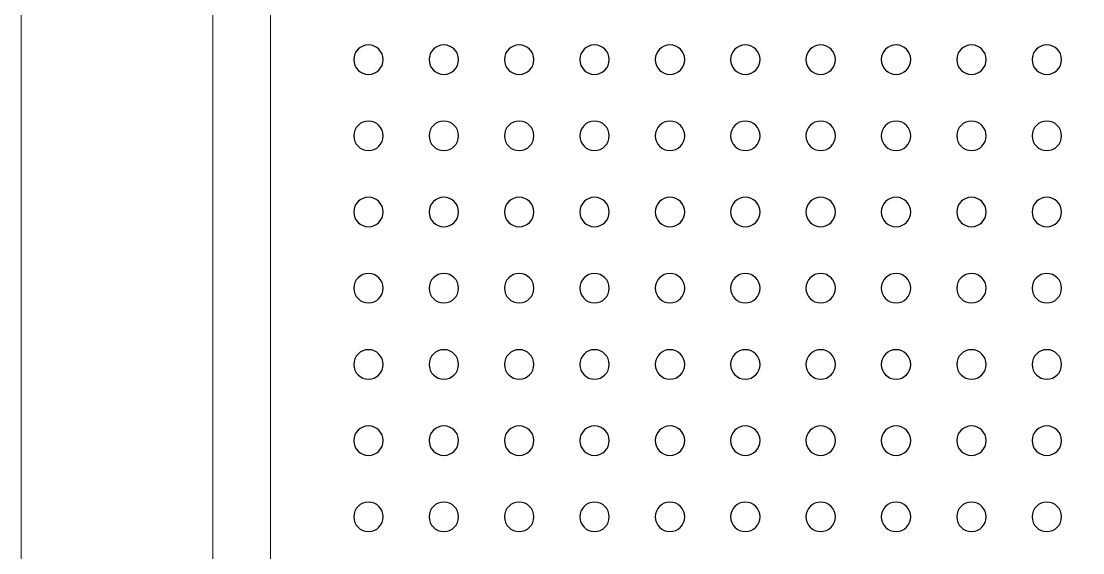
# Model space of a CAD drawing. Header units: centimetres. Extents: x -60 to 69, y -13 to 86.
# Drawn here: x -26.46 to -19.26, y 77.21 to 80.82 of the extents above; entities that cross this region are included whole.
import ezdxf

# ---------------------------------------------------------------- set-up
doc = ezdxf.new("R2010")
doc.units = ezdxf.units.CM
doc.header["$MEASUREMENT"] = 0
doc.layers.add('layer 1', color=7, linetype='Continuous')

msp = doc.modelspace()

# ---------------------------------------------------------------- linework, layer by layer
at = {"layer": 'layer 1', "lineweight": 18}
for points in [[(-12.06447, 70.0265), (-12.06447, 70.0265), (-12.06447, 84.42652), (-12.06447, 84.42652), (-12.06447, 84.42652), (-12.06447, 84.42652), (-26.46448, 84.42652), (-26.46448, 84.42652), (-26.46448, 84.42652), (-26.46448, 84.42652), (-26.46448, 70.0265), (-26.46448, 70.0265), (-26.46448, 70.0265), (-26.46448, 70.0265), (-12.06447, 70.0265), (-12.06447, 70.0265)], [(-24.00839, 80.55725), (-24.00839, 80.50199), (-24.05317, 80.45724), (-24.1084, 80.45724), (-24.1084, 80.45724), (-24.16362, 80.45724), (-24.20837, 80.50199), (-24.20837, 80.55725), (-24.20837, 80.55725), (-24.20837, 80.61247), (-24.16362, 80.65726), (-24.1084, 80.65726), (-24.1084, 80.65726), (-24.05317, 80.65726), (-24.00839, 80.61247), (-24.00839, 80.55725)], [(-23.49689, 80.55725), (-23.49689, 80.50199), (-23.54168, 80.45724), (-23.59694, 80.45724), (-23.59694, 80.45724), (-23.65213, 80.45724), (-23.69692, 80.50199), (-23.69692, 80.55725), (-23.69692, 80.55725), (-23.69692, 80.61247), (-23.65213, 80.65726), (-23.59694, 80.65726), (-23.59694, 80.65726), (-23.54168, 80.65726), (-23.49689, 80.61247), (-23.49689, 80.55725)], [(-22.98543, 80.55725), (-22.98543, 80.50199), (-23.03019, 80.45724), (-23.08545, 80.45724), (-23.08545, 80.45724), (-23.14063, 80.45724), (-23.18542, 80.50199), (-23.18542, 80.55725), (-23.18542, 80.55725), (-23.18542, 80.61247), (-23.14063, 80.65726), (-23.08545, 80.65726), (-23.08545, 80.65726), (-23.03019, 80.65726), (-22.98543, 80.61247), (-22.98543, 80.55725)], [(-22.47394, 80.55725), (-22.47394, 80.50199), (-22.51873, 80.45724), (-22.57395, 80.45724), (-22.57395, 80.45724), (-22.62918, 80.45724), (-22.67393, 80.50199), (-22.67393, 80.55725), (-22.67393, 80.55725), (-22.67393, 80.61247), (-22.62918, 80.65726), (-22.57395, 80.65726), (-22.57395, 80.65726), (-22.51873, 80.65726), (-22.47394, 80.61247), (-22.47394, 80.55725)], [(-21.96245, 80.55725), (-21.96245, 80.50199), (-22.00723, 80.45724), (-22.06249, 80.45724), (-22.06249, 80.45724), (-22.11768, 80.45724), (-22.16247, 80.50199), (-22.16247, 80.55725), (-22.16247, 80.55725), (-22.16247, 80.61247), (-22.11768, 80.65726), (-22.06249, 80.65726), (-22.06249, 80.65726), (-22.00723, 80.65726), (-21.96245, 80.61247), (-21.96245, 80.55725)], [(-21.45099, 80.55725), (-21.45099, 80.50199), (-21.49574, 80.45724), (-21.551, 80.45724), (-21.551, 80.45724), (-21.60619, 80.45724), (-21.65098, 80.50199), (-21.65098, 80.55725), (-21.65098, 80.55725), (-21.65098, 80.61247), (-21.60619, 80.65726), (-21.551, 80.65726), (-21.551, 80.65726), (-21.49574, 80.65726), (-21.45099, 80.61247), (-21.45099, 80.55725)], [(-20.9395, 80.55725), (-20.9395, 80.50199), (-20.98428, 80.45724), (-21.03951, 80.45724), (-21.03951, 80.45724), (-21.09473, 80.45724), (-21.13948, 80.50199), (-21.13948, 80.55725), (-21.13948, 80.55725), (-21.13948, 80.61247), (-21.09473, 80.65726), (-21.03951, 80.65726), (-21.03951, 80.65726), (-20.98428, 80.65726), (-20.9395, 80.61247), (-20.9395, 80.55725)], [(-20.428, 80.55725), (-20.428, 80.50199), (-20.47279, 80.45724), (-20.52805, 80.45724), (-20.52805, 80.45724), (-20.58324, 80.45724), (-20.62802, 80.50199), (-20.62802, 80.55725), (-20.62802, 80.55725), (-20.62802, 80.61247), (-20.58324, 80.65726), (-20.52805, 80.65726), (-20.52805, 80.65726), (-20.47279, 80.65726), (-20.428, 80.61247), (-20.428, 80.55725)], [(-19.91654, 80.55725), (-19.91654, 80.50199), (-19.9613, 80.45724), (-20.01655, 80.45724), (-20.01655, 80.45724), (-20.07178, 80.45724), (-20.11653, 80.50199), (-20.11653, 80.55725), (-20.11653, 80.55725), (-20.11653, 80.61247), (-20.07178, 80.65726), (-20.01655, 80.65726), (-20.01655, 80.65726), (-19.9613, 80.65726), (-19.91654, 80.61247), (-19.91654, 80.55725)], [(-19.40505, 80.55725), (-19.40505, 80.50199), (-19.44983, 80.45724), (-19.50506, 80.45724), (-19.50506, 80.45724), (-19.56029, 80.45724), (-19.60504, 80.50199), (-19.60504, 80.55725), (-19.60504, 80.55725), (-19.60504, 80.61247), (-19.56029, 80.65726), (-19.50506, 80.65726), (-19.50506, 80.65726), (-19.44983, 80.65726), (-19.40505, 80.61247), (-19.40505, 80.55725)], [(-24.00839, 80.03993), (-24.00839, 79.98471), (-24.05317, 79.93992), (-24.1084, 79.93992), (-24.1084, 79.93992), (-24.16362, 79.93992), (-24.20837, 79.98471), (-24.20837, 80.03993), (-24.20837, 80.03993), (-24.20837, 80.09516), (-24.16362, 80.13994), (-24.1084, 80.13994), (-24.1084, 80.13994), (-24.05317, 80.13994), (-24.00839, 80.09516), (-24.00839, 80.03993)], [(-23.49689, 80.03993), (-23.49689, 79.98471), (-23.54168, 79.93992), (-23.59694, 79.93992), (-23.59694, 79.93992), (-23.65213, 79.93992), (-23.69692, 79.98471), (-23.69692, 80.03993), (-23.69692, 80.03993), (-23.69692, 80.09516), (-23.65213, 80.13994), (-23.59694, 80.13994), (-23.59694, 80.13994), (-23.54168, 80.13994), (-23.49689, 80.09516), (-23.49689, 80.03993)], [(-22.98543, 80.03993), (-22.98543, 79.98471), (-23.03019, 79.93992), (-23.08545, 79.93992), (-23.08545, 79.93992), (-23.14063, 79.93992), (-23.18542, 79.98471), (-23.18542, 80.03993), (-23.18542, 80.03993), (-23.18542, 80.09516), (-23.14063, 80.13994), (-23.08545, 80.13994), (-23.08545, 80.13994), (-23.03019, 80.13994), (-22.98543, 80.09516), (-22.98543, 80.03993)], [(-22.47394, 80.03993), (-22.47394, 79.98471), (-22.51873, 79.93992), (-22.57395, 79.93992), (-22.57395, 79.93992), (-22.62918, 79.93992), (-22.67393, 79.98471), (-22.67393, 80.03993), (-22.67393, 80.03993), (-22.67393, 80.09516), (-22.62918, 80.13994), (-22.57395, 80.13994), (-22.57395, 80.13994), (-22.51873, 80.13994), (-22.47394, 80.09516), (-22.47394, 80.03993)], [(-21.96245, 80.03993), (-21.96245, 79.98471), (-22.00723, 79.93992), (-22.06249, 79.93992), (-22.06249, 79.93992), (-22.11768, 79.93992), (-22.16247, 79.98471), (-22.16247, 80.03993), (-22.16247, 80.03993), (-22.16247, 80.09516), (-22.11768, 80.13994), (-22.06249, 80.13994), (-22.06249, 80.13994), (-22.00723, 80.13994), (-21.96245, 80.09516), (-21.96245, 80.03993)], [(-21.45099, 80.03993), (-21.45099, 79.98471), (-21.49574, 79.93992), (-21.551, 79.93992), (-21.551, 79.93992), (-21.60619, 79.93992), (-21.65098, 79.98471), (-21.65098, 80.03993), (-21.65098, 80.03993), (-21.65098, 80.09516), (-21.60619, 80.13994), (-21.551, 80.13994), (-21.551, 80.13994), (-21.49574, 80.13994), (-21.45099, 80.09516), (-21.45099, 80.03993)], [(-20.9395, 80.03993), (-20.9395, 79.98471), (-20.98428, 79.93992), (-21.03951, 79.93992), (-21.03951, 79.93992), (-21.09473, 79.93992), (-21.13948, 79.98471), (-21.13948, 80.03993), (-21.13948, 80.03993), (-21.13948, 80.09516), (-21.09473, 80.13994), (-21.03951, 80.13994), (-21.03951, 80.13994), (-20.98428, 80.13994), (-20.9395, 80.09516), (-20.9395, 80.03993)], [(-20.428, 80.03993), (-20.428, 79.98471), (-20.47279, 79.93992), (-20.52805, 79.93992), (-20.52805, 79.93992), (-20.58324, 79.93992), (-20.62802, 79.98471), (-20.62802, 80.03993), (-20.62802, 80.03993), (-20.62802, 80.09516), (-20.58324, 80.13994), (-20.52805, 80.13994), (-20.52805, 80.13994), (-20.47279, 80.13994), (-20.428, 80.09516), (-20.428, 80.03993)], [(-19.91654, 80.03993), (-19.91654, 79.98471), (-19.9613, 79.93992), (-20.01655, 79.93992), (-20.01655, 79.93992), (-20.07178, 79.93992), (-20.11653, 79.98471), (-20.11653, 80.03993), (-20.11653, 80.03993), (-20.11653, 80.09516), (-20.07178, 80.13994), (-20.01655, 80.13994), (-20.01655, 80.13994), (-19.9613, 80.13994), (-19.91654, 80.09516), (-19.91654, 80.03993)], [(-19.40505, 80.03993), (-19.40505, 79.98471), (-19.44983, 79.93992), (-19.50506, 79.93992), (-19.50506, 79.93992), (-19.56029, 79.93992), (-19.60504, 79.98471), (-19.60504, 80.03993), (-19.60504, 80.03993), (-19.60504, 80.09516), (-19.56029, 80.13994), (-19.50506, 80.13994), (-19.50506, 80.13994), (-19.44983, 80.13994), (-19.40505, 80.09516), (-19.40505, 80.03993)], [(-24.00839, 79.52262), (-24.00839, 79.46736), (-24.05317, 79.42261), (-24.1084, 79.42261), (-24.1084, 79.42261), (-24.16362, 79.42261), (-24.20837, 79.46736), (-24.20837, 79.52262), (-24.20837, 79.52262), (-24.20837, 79.57781), (-24.16362, 79.62263), (-24.1084, 79.62263), (-24.1084, 79.62263), (-24.05317, 79.62263), (-24.00839, 79.57781), (-24.00839, 79.52262)], [(-23.49689, 79.52262), (-23.49689, 79.46736), (-23.54168, 79.42261), (-23.59694, 79.42261), (-23.59694, 79.42261), (-23.65213, 79.42261), (-23.69692, 79.46736), (-23.69692, 79.52262), (-23.69692, 79.52262), (-23.69692, 79.57781), (-23.65213, 79.62263), (-23.59694, 79.62263), (-23.59694, 79.62263), (-23.54168, 79.62263), (-23.49689, 79.57781), (-23.49689, 79.52262)], [(-22.98543, 79.52262), (-22.98543, 79.46736), (-23.03019, 79.42261), (-23.08545, 79.42261), (-23.08545, 79.42261), (-23.14063, 79.42261), (-23.18542, 79.46736), (-23.18542, 79.52262), (-23.18542, 79.52262), (-23.18542, 79.57781), (-23.14063, 79.62263), (-23.08545, 79.62263), (-23.08545, 79.62263), (-23.03019, 79.62263), (-22.98543, 79.57781), (-22.98543, 79.52262)], [(-22.47394, 79.52262), (-22.47394, 79.46736), (-22.51873, 79.42261), (-22.57395, 79.42261), (-22.57395, 79.42261), (-22.62918, 79.42261), (-22.67393, 79.46736), (-22.67393, 79.52262), (-22.67393, 79.52262), (-22.67393, 79.57781), (-22.62918, 79.62263), (-22.57395, 79.62263), (-22.57395, 79.62263), (-22.51873, 79.62263), (-22.47394, 79.57781), (-22.47394, 79.52262)], [(-21.96245, 79.52262), (-21.96245, 79.46736), (-22.00723, 79.42261), (-22.06249, 79.42261), (-22.06249, 79.42261), (-22.11768, 79.42261), (-22.16247, 79.46736), (-22.16247, 79.52262), (-22.16247, 79.52262), (-22.16247, 79.57781), (-22.11768, 79.62263), (-22.06249, 79.62263), (-22.06249, 79.62263), (-22.00723, 79.62263), (-21.96245, 79.57781), (-21.96245, 79.52262)], [(-21.45099, 79.52262), (-21.45099, 79.46736), (-21.49574, 79.42261), (-21.551, 79.42261), (-21.551, 79.42261), (-21.60619, 79.42261), (-21.65098, 79.46736), (-21.65098, 79.52262), (-21.65098, 79.52262), (-21.65098, 79.57781), (-21.60619, 79.62263), (-21.551, 79.62263), (-21.551, 79.62263), (-21.49574, 79.62263), (-21.45099, 79.57781), (-21.45099, 79.52262)], [(-20.9395, 79.52262), (-20.9395, 79.46736), (-20.98428, 79.42261), (-21.03951, 79.42261), (-21.03951, 79.42261), (-21.09473, 79.42261), (-21.13948, 79.46736), (-21.13948, 79.52262), (-21.13948, 79.52262), (-21.13948, 79.57781), (-21.09473, 79.62263), (-21.03951, 79.62263), (-21.03951, 79.62263), (-20.98428, 79.62263), (-20.9395, 79.57781), (-20.9395, 79.52262)], [(-20.428, 79.52262), (-20.428, 79.46736), (-20.47279, 79.42261), (-20.52805, 79.42261), (-20.52805, 79.42261), (-20.58324, 79.42261), (-20.62802, 79.46736), (-20.62802, 79.52262), (-20.62802, 79.52262), (-20.62802, 79.57781), (-20.58324, 79.62263), (-20.52805, 79.62263), (-20.52805, 79.62263), (-20.47279, 79.62263), (-20.428, 79.57781), (-20.428, 79.52262)], [(-19.91654, 79.52262), (-19.91654, 79.46736), (-19.9613, 79.42261), (-20.01655, 79.42261), (-20.01655, 79.42261), (-20.07178, 79.42261), (-20.11653, 79.46736), (-20.11653, 79.52262), (-20.11653, 79.52262), (-20.11653, 79.57781), (-20.07178, 79.62263), (-20.01655, 79.62263), (-20.01655, 79.62263), (-19.9613, 79.62263), (-19.91654, 79.57781), (-19.91654, 79.52262)], [(-19.40505, 79.52262), (-19.40505, 79.46736), (-19.44983, 79.42261), (-19.50506, 79.42261), (-19.50506, 79.42261), (-19.56029, 79.42261), (-19.60504, 79.46736), (-19.60504, 79.52262), (-19.60504, 79.52262), (-19.60504, 79.57781), (-19.56029, 79.62263), (-19.50506, 79.62263), (-19.50506, 79.62263), (-19.44983, 79.62263), (-19.40505, 79.57781), (-19.40505, 79.52262)], [(-24.00839, 79.0053), (-24.00839, 78.95004), (-24.05317, 78.90529), (-24.1084, 78.90529), (-24.1084, 78.90529), (-24.16362, 78.90529), (-24.20837, 78.95004), (-24.20837, 79.0053), (-24.20837, 79.0053), (-24.20837, 79.06053), (-24.16362, 79.10531), (-24.1084, 79.10531), (-24.1084, 79.10531), (-24.05317, 79.10531), (-24.00839, 79.06053), (-24.00839, 79.0053)], [(-23.49689, 79.0053), (-23.49689, 78.95004), (-23.54168, 78.90529), (-23.59694, 78.90529), (-23.59694, 78.90529), (-23.65213, 78.90529), (-23.69692, 78.95004), (-23.69692, 79.0053), (-23.69692, 79.0053), (-23.69692, 79.06053), (-23.65213, 79.10531), (-23.59694, 79.10531), (-23.59694, 79.10531), (-23.54168, 79.10531), (-23.49689, 79.06053), (-23.49689, 79.0053)], [(-22.98543, 79.0053), (-22.98543, 78.95004), (-23.03019, 78.90529), (-23.08545, 78.90529), (-23.08545, 78.90529), (-23.14063, 78.90529), (-23.18542, 78.95004), (-23.18542, 79.0053), (-23.18542, 79.0053), (-23.18542, 79.06053), (-23.14063, 79.10531), (-23.08545, 79.10531), (-23.08545, 79.10531), (-23.03019, 79.10531), (-22.98543, 79.06053), (-22.98543, 79.0053)], [(-22.47394, 79.0053), (-22.47394, 78.95004), (-22.51873, 78.90529), (-22.57395, 78.90529), (-22.57395, 78.90529), (-22.62918, 78.90529), (-22.67393, 78.95004), (-22.67393, 79.0053), (-22.67393, 79.0053), (-22.67393, 79.06053), (-22.62918, 79.10531), (-22.57395, 79.10531), (-22.57395, 79.10531), (-22.51873, 79.10531), (-22.47394, 79.06053), (-22.47394, 79.0053)], [(-21.96245, 79.0053), (-21.96245, 78.95004), (-22.00723, 78.90529), (-22.06249, 78.90529), (-22.06249, 78.90529), (-22.11768, 78.90529), (-22.16247, 78.95004), (-22.16247, 79.0053), (-22.16247, 79.0053), (-22.16247, 79.06053), (-22.11768, 79.10531), (-22.06249, 79.10531), (-22.06249, 79.10531), (-22.00723, 79.10531), (-21.96245, 79.06053), (-21.96245, 79.0053)], [(-21.45099, 79.0053), (-21.45099, 78.95004), (-21.49574, 78.90529), (-21.551, 78.90529), (-21.551, 78.90529), (-21.60619, 78.90529), (-21.65098, 78.95004), (-21.65098, 79.0053), (-21.65098, 79.0053), (-21.65098, 79.06053), (-21.60619, 79.10531), (-21.551, 79.10531), (-21.551, 79.10531), (-21.49574, 79.10531), (-21.45099, 79.06053), (-21.45099, 79.0053)], [(-20.9395, 79.0053), (-20.9395, 78.95004), (-20.98428, 78.90529), (-21.03951, 78.90529), (-21.03951, 78.90529), (-21.09473, 78.90529), (-21.13948, 78.95004), (-21.13948, 79.0053), (-21.13948, 79.0053), (-21.13948, 79.06053), (-21.09473, 79.10531), (-21.03951, 79.10531), (-21.03951, 79.10531), (-20.98428, 79.10531), (-20.9395, 79.06053), (-20.9395, 79.0053)], [(-20.428, 79.0053), (-20.428, 78.95004), (-20.47279, 78.90529), (-20.52805, 78.90529), (-20.52805, 78.90529), (-20.58324, 78.90529), (-20.62802, 78.95004), (-20.62802, 79.0053), (-20.62802, 79.0053), (-20.62802, 79.06053), (-20.58324, 79.10531), (-20.52805, 79.10531), (-20.52805, 79.10531), (-20.47279, 79.10531), (-20.428, 79.06053), (-20.428, 79.0053)], [(-19.91654, 79.0053), (-19.91654, 78.95004), (-19.9613, 78.90529), (-20.01655, 78.90529), (-20.01655, 78.90529), (-20.07178, 78.90529), (-20.11653, 78.95004), (-20.11653, 79.0053), (-20.11653, 79.0053), (-20.11653, 79.06053), (-20.07178, 79.10531), (-20.01655, 79.10531), (-20.01655, 79.10531), (-19.9613, 79.10531), (-19.91654, 79.06053), (-19.91654, 79.0053)], [(-19.40505, 79.0053), (-19.40505, 78.95004), (-19.44983, 78.90529), (-19.50506, 78.90529), (-19.50506, 78.90529), (-19.56029, 78.90529), (-19.60504, 78.95004), (-19.60504, 79.0053), (-19.60504, 79.0053), (-19.60504, 79.06053), (-19.56029, 79.10531), (-19.50506, 79.10531), (-19.50506, 79.10531), (-19.44983, 79.10531), (-19.40505, 79.06053), (-19.40505, 79.0053)], [(-24.00839, 78.48798), (-24.00839, 78.43273), (-24.05317, 78.38798), (-24.1084, 78.38798), (-24.1084, 78.38798), (-24.16362, 78.38798), (-24.20837, 78.43273), (-24.20837, 78.48798), (-24.20837, 78.48798), (-24.20837, 78.54321), (-24.16362, 78.588), (-24.1084, 78.588), (-24.1084, 78.588), (-24.05317, 78.588), (-24.00839, 78.54321), (-24.00839, 78.48798)], [(-23.49689, 78.48798), (-23.49689, 78.43273), (-23.54168, 78.38798), (-23.59694, 78.38798), (-23.59694, 78.38798), (-23.65213, 78.38798), (-23.69692, 78.43273), (-23.69692, 78.48798), (-23.69692, 78.48798), (-23.69692, 78.54321), (-23.65213, 78.588), (-23.59694, 78.588), (-23.59694, 78.588), (-23.54168, 78.588), (-23.49689, 78.54321), (-23.49689, 78.48798)], [(-22.98543, 78.48798), (-22.98543, 78.43273), (-23.03019, 78.38798), (-23.08545, 78.38798), (-23.08545, 78.38798), (-23.14063, 78.38798), (-23.18542, 78.43273), (-23.18542, 78.48798), (-23.18542, 78.48798), (-23.18542, 78.54321), (-23.14063, 78.588), (-23.08545, 78.588), (-23.08545, 78.588), (-23.03019, 78.588), (-22.98543, 78.54321), (-22.98543, 78.48798)], [(-22.47394, 78.48798), (-22.47394, 78.43273), (-22.51873, 78.38798), (-22.57395, 78.38798), (-22.57395, 78.38798), (-22.62918, 78.38798), (-22.67393, 78.43273), (-22.67393, 78.48798), (-22.67393, 78.48798), (-22.67393, 78.54321), (-22.62918, 78.588), (-22.57395, 78.588), (-22.57395, 78.588), (-22.51873, 78.588), (-22.47394, 78.54321), (-22.47394, 78.48798)], [(-21.96245, 78.48798), (-21.96245, 78.43273), (-22.00723, 78.38798), (-22.06249, 78.38798), (-22.06249, 78.38798), (-22.11768, 78.38798), (-22.16247, 78.43273), (-22.16247, 78.48798), (-22.16247, 78.48798), (-22.16247, 78.54321), (-22.11768, 78.588), (-22.06249, 78.588), (-22.06249, 78.588), (-22.00723, 78.588), (-21.96245, 78.54321), (-21.96245, 78.48798)], [(-21.45099, 78.48798), (-21.45099, 78.43273), (-21.49574, 78.38798), (-21.551, 78.38798), (-21.551, 78.38798), (-21.60619, 78.38798), (-21.65098, 78.43273), (-21.65098, 78.48798), (-21.65098, 78.48798), (-21.65098, 78.54321), (-21.60619, 78.588), (-21.551, 78.588), (-21.551, 78.588), (-21.49574, 78.588), (-21.45099, 78.54321), (-21.45099, 78.48798)], [(-20.9395, 78.48798), (-20.9395, 78.43273), (-20.98428, 78.38798), (-21.03951, 78.38798), (-21.03951, 78.38798), (-21.09473, 78.38798), (-21.13948, 78.43273), (-21.13948, 78.48798), (-21.13948, 78.48798), (-21.13948, 78.54321), (-21.09473, 78.588), (-21.03951, 78.588), (-21.03951, 78.588), (-20.98428, 78.588), (-20.9395, 78.54321), (-20.9395, 78.48798)], [(-20.428, 78.48798), (-20.428, 78.43273), (-20.47279, 78.38798), (-20.52805, 78.38798), (-20.52805, 78.38798), (-20.58324, 78.38798), (-20.62802, 78.43273), (-20.62802, 78.48798), (-20.62802, 78.48798), (-20.62802, 78.54321), (-20.58324, 78.588), (-20.52805, 78.588), (-20.52805, 78.588), (-20.47279, 78.588), (-20.428, 78.54321), (-20.428, 78.48798)], [(-19.91654, 78.48798), (-19.91654, 78.43273), (-19.9613, 78.38798), (-20.01655, 78.38798), (-20.01655, 78.38798), (-20.07178, 78.38798), (-20.11653, 78.43273), (-20.11653, 78.48798), (-20.11653, 78.48798), (-20.11653, 78.54321), (-20.07178, 78.588), (-20.01655, 78.588), (-20.01655, 78.588), (-19.9613, 78.588), (-19.91654, 78.54321), (-19.91654, 78.48798)], [(-19.40505, 78.48798), (-19.40505, 78.43273), (-19.44983, 78.38798), (-19.50506, 78.38798), (-19.50506, 78.38798), (-19.56029, 78.38798), (-19.60504, 78.43273), (-19.60504, 78.48798), (-19.60504, 78.48798), (-19.60504, 78.54321), (-19.56029, 78.588), (-19.50506, 78.588), (-19.50506, 78.588), (-19.44983, 78.588), (-19.40505, 78.54321), (-19.40505, 78.48798)], [(-24.00839, 77.97067), (-24.00839, 77.91545), (-24.05317, 77.87066), (-24.1084, 77.87066), (-24.1084, 77.87066), (-24.16362, 77.87066), (-24.20837, 77.91545), (-24.20837, 77.97067), (-24.20837, 77.97067), (-24.20837, 78.0259), (-24.16362, 78.07068), (-24.1084, 78.07068), (-24.1084, 78.07068), (-24.05317, 78.07068), (-24.00839, 78.0259), (-24.00839, 77.97067)], [(-23.49689, 77.97067), (-23.49689, 77.91545), (-23.54168, 77.87066), (-23.59694, 77.87066), (-23.59694, 77.87066), (-23.65213, 77.87066), (-23.69692, 77.91545), (-23.69692, 77.97067), (-23.69692, 77.97067), (-23.69692, 78.0259), (-23.65213, 78.07068), (-23.59694, 78.07068), (-23.59694, 78.07068), (-23.54168, 78.07068), (-23.49689, 78.0259), (-23.49689, 77.97067)], [(-22.98543, 77.97067), (-22.98543, 77.91545), (-23.03019, 77.87066), (-23.08545, 77.87066), (-23.08545, 77.87066), (-23.14063, 77.87066), (-23.18542, 77.91545), (-23.18542, 77.97067), (-23.18542, 77.97067), (-23.18542, 78.0259), (-23.14063, 78.07068), (-23.08545, 78.07068), (-23.08545, 78.07068), (-23.03019, 78.07068), (-22.98543, 78.0259), (-22.98543, 77.97067)], [(-22.47394, 77.97067), (-22.47394, 77.91545), (-22.51873, 77.87066), (-22.57395, 77.87066), (-22.57395, 77.87066), (-22.62918, 77.87066), (-22.67393, 77.91545), (-22.67393, 77.97067), (-22.67393, 77.97067), (-22.67393, 78.0259), (-22.62918, 78.07068), (-22.57395, 78.07068), (-22.57395, 78.07068), (-22.51873, 78.07068), (-22.47394, 78.0259), (-22.47394, 77.97067)], [(-21.96245, 77.97067), (-21.96245, 77.91545), (-22.00723, 77.87066), (-22.06249, 77.87066), (-22.06249, 77.87066), (-22.11768, 77.87066), (-22.16247, 77.91545), (-22.16247, 77.97067), (-22.16247, 77.97067), (-22.16247, 78.0259), (-22.11768, 78.07068), (-22.06249, 78.07068), (-22.06249, 78.07068), (-22.00723, 78.07068), (-21.96245, 78.0259), (-21.96245, 77.97067)], [(-21.45099, 77.97067), (-21.45099, 77.91545), (-21.49574, 77.87066), (-21.551, 77.87066), (-21.551, 77.87066), (-21.60619, 77.87066), (-21.65098, 77.91545), (-21.65098, 77.97067), (-21.65098, 77.97067), (-21.65098, 78.0259), (-21.60619, 78.07068), (-21.551, 78.07068), (-21.551, 78.07068), (-21.49574, 78.07068), (-21.45099, 78.0259), (-21.45099, 77.97067)], [(-20.9395, 77.97067), (-20.9395, 77.91545), (-20.98428, 77.87066), (-21.03951, 77.87066), (-21.03951, 77.87066), (-21.09473, 77.87066), (-21.13948, 77.91545), (-21.13948, 77.97067), (-21.13948, 77.97067), (-21.13948, 78.0259), (-21.09473, 78.07068), (-21.03951, 78.07068), (-21.03951, 78.07068), (-20.98428, 78.07068), (-20.9395, 78.0259), (-20.9395, 77.97067)], [(-20.428, 77.97067), (-20.428, 77.91545), (-20.47279, 77.87066), (-20.52805, 77.87066), (-20.52805, 77.87066), (-20.58324, 77.87066), (-20.62802, 77.91545), (-20.62802, 77.97067), (-20.62802, 77.97067), (-20.62802, 78.0259), (-20.58324, 78.07068), (-20.52805, 78.07068), (-20.52805, 78.07068), (-20.47279, 78.07068), (-20.428, 78.0259), (-20.428, 77.97067)], [(-19.91654, 77.97067), (-19.91654, 77.91545), (-19.9613, 77.87066), (-20.01655, 77.87066), (-20.01655, 77.87066), (-20.07178, 77.87066), (-20.11653, 77.91545), (-20.11653, 77.97067), (-20.11653, 77.97067), (-20.11653, 78.0259), (-20.07178, 78.07068), (-20.01655, 78.07068), (-20.01655, 78.07068), (-19.9613, 78.07068), (-19.91654, 78.0259), (-19.91654, 77.97067)], [(-19.40505, 77.97067), (-19.40505, 77.91545), (-19.44983, 77.87066), (-19.50506, 77.87066), (-19.50506, 77.87066), (-19.56029, 77.87066), (-19.60504, 77.91545), (-19.60504, 77.97067), (-19.60504, 77.97067), (-19.60504, 78.0259), (-19.56029, 78.07068), (-19.50506, 78.07068), (-19.50506, 78.07068), (-19.44983, 78.07068), (-19.40505, 78.0259), (-19.40505, 77.97067)], [(-24.00839, 77.45335), (-24.00839, 77.39813), (-24.05317, 77.35335), (-24.1084, 77.35335), (-24.1084, 77.35335), (-24.16362, 77.35335), (-24.20837, 77.39813), (-24.20837, 77.45335), (-24.20837, 77.45335), (-24.20837, 77.50858), (-24.16362, 77.55337), (-24.1084, 77.55337), (-24.1084, 77.55337), (-24.05317, 77.55337), (-24.00839, 77.50858), (-24.00839, 77.45335)], [(-23.49689, 77.45335), (-23.49689, 77.39813), (-23.54168, 77.35335), (-23.59694, 77.35335), (-23.59694, 77.35335), (-23.65213, 77.35335), (-23.69692, 77.39813), (-23.69692, 77.45335), (-23.69692, 77.45335), (-23.69692, 77.50858), (-23.65213, 77.55337), (-23.59694, 77.55337), (-23.59694, 77.55337), (-23.54168, 77.55337), (-23.49689, 77.50858), (-23.49689, 77.45335)], [(-22.98543, 77.45335), (-22.98543, 77.39813), (-23.03019, 77.35335), (-23.08545, 77.35335), (-23.08545, 77.35335), (-23.14063, 77.35335), (-23.18542, 77.39813), (-23.18542, 77.45335), (-23.18542, 77.45335), (-23.18542, 77.50858), (-23.14063, 77.55337), (-23.08545, 77.55337), (-23.08545, 77.55337), (-23.03019, 77.55337), (-22.98543, 77.50858), (-22.98543, 77.45335)], [(-22.47394, 77.45335), (-22.47394, 77.39813), (-22.51873, 77.35335), (-22.57395, 77.35335), (-22.57395, 77.35335), (-22.62918, 77.35335), (-22.67393, 77.39813), (-22.67393, 77.45335), (-22.67393, 77.45335), (-22.67393, 77.50858), (-22.62918, 77.55337), (-22.57395, 77.55337), (-22.57395, 77.55337), (-22.51873, 77.55337), (-22.47394, 77.50858), (-22.47394, 77.45335)], [(-21.96245, 77.45335), (-21.96245, 77.39813), (-22.00723, 77.35335), (-22.06249, 77.35335), (-22.06249, 77.35335), (-22.11768, 77.35335), (-22.16247, 77.39813), (-22.16247, 77.45335), (-22.16247, 77.45335), (-22.16247, 77.50858), (-22.11768, 77.55337), (-22.06249, 77.55337), (-22.06249, 77.55337), (-22.00723, 77.55337), (-21.96245, 77.50858), (-21.96245, 77.45335)], [(-21.45099, 77.45335), (-21.45099, 77.39813), (-21.49574, 77.35335), (-21.551, 77.35335), (-21.551, 77.35335), (-21.60619, 77.35335), (-21.65098, 77.39813), (-21.65098, 77.45335), (-21.65098, 77.45335), (-21.65098, 77.50858), (-21.60619, 77.55337), (-21.551, 77.55337), (-21.551, 77.55337), (-21.49574, 77.55337), (-21.45099, 77.50858), (-21.45099, 77.45335)], [(-20.9395, 77.45335), (-20.9395, 77.39813), (-20.98428, 77.35335), (-21.03951, 77.35335), (-21.03951, 77.35335), (-21.09473, 77.35335), (-21.13948, 77.39813), (-21.13948, 77.45335), (-21.13948, 77.45335), (-21.13948, 77.50858), (-21.09473, 77.55337), (-21.03951, 77.55337), (-21.03951, 77.55337), (-20.98428, 77.55337), (-20.9395, 77.50858), (-20.9395, 77.45335)], [(-20.428, 77.45335), (-20.428, 77.39813), (-20.47279, 77.35335), (-20.52805, 77.35335), (-20.52805, 77.35335), (-20.58324, 77.35335), (-20.62802, 77.39813), (-20.62802, 77.45335), (-20.62802, 77.45335), (-20.62802, 77.50858), (-20.58324, 77.55337), (-20.52805, 77.55337), (-20.52805, 77.55337), (-20.47279, 77.55337), (-20.428, 77.50858), (-20.428, 77.45335)], [(-19.91654, 77.45335), (-19.91654, 77.39813), (-19.9613, 77.35335), (-20.01655, 77.35335), (-20.01655, 77.35335), (-20.07178, 77.35335), (-20.11653, 77.39813), (-20.11653, 77.45335), (-20.11653, 77.45335), (-20.11653, 77.50858), (-20.07178, 77.55337), (-20.01655, 77.55337), (-20.01655, 77.55337), (-19.9613, 77.55337), (-19.91654, 77.50858), (-19.91654, 77.45335)], [(-19.40505, 77.45335), (-19.40505, 77.39813), (-19.44983, 77.35335), (-19.50506, 77.35335), (-19.50506, 77.35335), (-19.56029, 77.35335), (-19.60504, 77.39813), (-19.60504, 77.45335), (-19.60504, 77.45335), (-19.60504, 77.50858), (-19.56029, 77.55337), (-19.50506, 77.55337), (-19.50506, 77.55337), (-19.44983, 77.55337), (-19.40505, 77.50858), (-19.40505, 77.45335)]]:
    msp.add_open_spline(points, degree=3, knots=[0, 0, 0, 0, 0.2, 0.2, 0.2, 0.2, 0.4, 0.4, 0.4, 0.4, 0.6, 0.6, 0.6, 0.6, 1, 1, 1, 1], dxfattribs=at)
for points in [[(-25.16372, 72.68584), (-25.16372, 72.68584), (-25.16372, 81.76732), (-25.16372, 81.76732)], [(-24.77244, 72.95103), (-24.77244, 72.95103), (-24.77244, 81.43837), (-24.77244, 81.43837)]]:
    msp.add_open_spline(points, degree=3, dxfattribs=at)
at = {"layer": 'layer 1', "color": 7}
for points in [[(-24.00839, 80.55725), (-24.00839, 80.50199), (-24.05317, 80.45724), (-24.1084, 80.45724), (-24.1084, 80.45724), (-24.16362, 80.45724), (-24.20837, 80.50199), (-24.20837, 80.55725), (-24.20837, 80.55725), (-24.20837, 80.61247), (-24.16362, 80.65726), (-24.1084, 80.65726), (-24.1084, 80.65726), (-24.05317, 80.65726), (-24.00839, 80.61247), (-24.00839, 80.55725)], [(-23.49689, 80.55725), (-23.49689, 80.50199), (-23.54168, 80.45724), (-23.59694, 80.45724), (-23.59694, 80.45724), (-23.65213, 80.45724), (-23.69692, 80.50199), (-23.69692, 80.55725), (-23.69692, 80.55725), (-23.69692, 80.61247), (-23.65213, 80.65726), (-23.59694, 80.65726), (-23.59694, 80.65726), (-23.54168, 80.65726), (-23.49689, 80.61247), (-23.49689, 80.55725)], [(-22.98543, 80.55725), (-22.98543, 80.50199), (-23.03019, 80.45724), (-23.08545, 80.45724), (-23.08545, 80.45724), (-23.14063, 80.45724), (-23.18542, 80.50199), (-23.18542, 80.55725), (-23.18542, 80.55725), (-23.18542, 80.61247), (-23.14063, 80.65726), (-23.08545, 80.65726), (-23.08545, 80.65726), (-23.03019, 80.65726), (-22.98543, 80.61247), (-22.98543, 80.55725)], [(-22.47394, 80.55725), (-22.47394, 80.50199), (-22.51873, 80.45724), (-22.57395, 80.45724), (-22.57395, 80.45724), (-22.62918, 80.45724), (-22.67393, 80.50199), (-22.67393, 80.55725), (-22.67393, 80.55725), (-22.67393, 80.61247), (-22.62918, 80.65726), (-22.57395, 80.65726), (-22.57395, 80.65726), (-22.51873, 80.65726), (-22.47394, 80.61247), (-22.47394, 80.55725)], [(-21.96245, 80.55725), (-21.96245, 80.50199), (-22.00723, 80.45724), (-22.06249, 80.45724), (-22.06249, 80.45724), (-22.11768, 80.45724), (-22.16247, 80.50199), (-22.16247, 80.55725), (-22.16247, 80.55725), (-22.16247, 80.61247), (-22.11768, 80.65726), (-22.06249, 80.65726), (-22.06249, 80.65726), (-22.00723, 80.65726), (-21.96245, 80.61247), (-21.96245, 80.55725)], [(-21.45099, 80.55725), (-21.45099, 80.50199), (-21.49574, 80.45724), (-21.551, 80.45724), (-21.551, 80.45724), (-21.60619, 80.45724), (-21.65098, 80.50199), (-21.65098, 80.55725), (-21.65098, 80.55725), (-21.65098, 80.61247), (-21.60619, 80.65726), (-21.551, 80.65726), (-21.551, 80.65726), (-21.49574, 80.65726), (-21.45099, 80.61247), (-21.45099, 80.55725)], [(-20.9395, 80.55725), (-20.9395, 80.50199), (-20.98428, 80.45724), (-21.03951, 80.45724), (-21.03951, 80.45724), (-21.09473, 80.45724), (-21.13948, 80.50199), (-21.13948, 80.55725), (-21.13948, 80.55725), (-21.13948, 80.61247), (-21.09473, 80.65726), (-21.03951, 80.65726), (-21.03951, 80.65726), (-20.98428, 80.65726), (-20.9395, 80.61247), (-20.9395, 80.55725)], [(-20.428, 80.55725), (-20.428, 80.50199), (-20.47279, 80.45724), (-20.52805, 80.45724), (-20.52805, 80.45724), (-20.58324, 80.45724), (-20.62802, 80.50199), (-20.62802, 80.55725), (-20.62802, 80.55725), (-20.62802, 80.61247), (-20.58324, 80.65726), (-20.52805, 80.65726), (-20.52805, 80.65726), (-20.47279, 80.65726), (-20.428, 80.61247), (-20.428, 80.55725)], [(-19.91654, 80.55725), (-19.91654, 80.50199), (-19.9613, 80.45724), (-20.01655, 80.45724), (-20.01655, 80.45724), (-20.07178, 80.45724), (-20.11653, 80.50199), (-20.11653, 80.55725), (-20.11653, 80.55725), (-20.11653, 80.61247), (-20.07178, 80.65726), (-20.01655, 80.65726), (-20.01655, 80.65726), (-19.9613, 80.65726), (-19.91654, 80.61247), (-19.91654, 80.55725)], [(-19.40505, 80.55725), (-19.40505, 80.50199), (-19.44983, 80.45724), (-19.50506, 80.45724), (-19.50506, 80.45724), (-19.56029, 80.45724), (-19.60504, 80.50199), (-19.60504, 80.55725), (-19.60504, 80.55725), (-19.60504, 80.61247), (-19.56029, 80.65726), (-19.50506, 80.65726), (-19.50506, 80.65726), (-19.44983, 80.65726), (-19.40505, 80.61247), (-19.40505, 80.55725)], [(-24.00839, 80.03993), (-24.00839, 79.98471), (-24.05317, 79.93992), (-24.1084, 79.93992), (-24.1084, 79.93992), (-24.16362, 79.93992), (-24.20837, 79.98471), (-24.20837, 80.03993), (-24.20837, 80.03993), (-24.20837, 80.09516), (-24.16362, 80.13994), (-24.1084, 80.13994), (-24.1084, 80.13994), (-24.05317, 80.13994), (-24.00839, 80.09516), (-24.00839, 80.03993)], [(-23.49689, 80.03993), (-23.49689, 79.98471), (-23.54168, 79.93992), (-23.59694, 79.93992), (-23.59694, 79.93992), (-23.65213, 79.93992), (-23.69692, 79.98471), (-23.69692, 80.03993), (-23.69692, 80.03993), (-23.69692, 80.09516), (-23.65213, 80.13994), (-23.59694, 80.13994), (-23.59694, 80.13994), (-23.54168, 80.13994), (-23.49689, 80.09516), (-23.49689, 80.03993)], [(-22.98543, 80.03993), (-22.98543, 79.98471), (-23.03019, 79.93992), (-23.08545, 79.93992), (-23.08545, 79.93992), (-23.14063, 79.93992), (-23.18542, 79.98471), (-23.18542, 80.03993), (-23.18542, 80.03993), (-23.18542, 80.09516), (-23.14063, 80.13994), (-23.08545, 80.13994), (-23.08545, 80.13994), (-23.03019, 80.13994), (-22.98543, 80.09516), (-22.98543, 80.03993)], [(-22.47394, 80.03993), (-22.47394, 79.98471), (-22.51873, 79.93992), (-22.57395, 79.93992), (-22.57395, 79.93992), (-22.62918, 79.93992), (-22.67393, 79.98471), (-22.67393, 80.03993), (-22.67393, 80.03993), (-22.67393, 80.09516), (-22.62918, 80.13994), (-22.57395, 80.13994), (-22.57395, 80.13994), (-22.51873, 80.13994), (-22.47394, 80.09516), (-22.47394, 80.03993)], [(-21.96245, 80.03993), (-21.96245, 79.98471), (-22.00723, 79.93992), (-22.06249, 79.93992), (-22.06249, 79.93992), (-22.11768, 79.93992), (-22.16247, 79.98471), (-22.16247, 80.03993), (-22.16247, 80.03993), (-22.16247, 80.09516), (-22.11768, 80.13994), (-22.06249, 80.13994), (-22.06249, 80.13994), (-22.00723, 80.13994), (-21.96245, 80.09516), (-21.96245, 80.03993)], [(-21.45099, 80.03993), (-21.45099, 79.98471), (-21.49574, 79.93992), (-21.551, 79.93992), (-21.551, 79.93992), (-21.60619, 79.93992), (-21.65098, 79.98471), (-21.65098, 80.03993), (-21.65098, 80.03993), (-21.65098, 80.09516), (-21.60619, 80.13994), (-21.551, 80.13994), (-21.551, 80.13994), (-21.49574, 80.13994), (-21.45099, 80.09516), (-21.45099, 80.03993)], [(-20.9395, 80.03993), (-20.9395, 79.98471), (-20.98428, 79.93992), (-21.03951, 79.93992), (-21.03951, 79.93992), (-21.09473, 79.93992), (-21.13948, 79.98471), (-21.13948, 80.03993), (-21.13948, 80.03993), (-21.13948, 80.09516), (-21.09473, 80.13994), (-21.03951, 80.13994), (-21.03951, 80.13994), (-20.98428, 80.13994), (-20.9395, 80.09516), (-20.9395, 80.03993)], [(-20.428, 80.03993), (-20.428, 79.98471), (-20.47279, 79.93992), (-20.52805, 79.93992), (-20.52805, 79.93992), (-20.58324, 79.93992), (-20.62802, 79.98471), (-20.62802, 80.03993), (-20.62802, 80.03993), (-20.62802, 80.09516), (-20.58324, 80.13994), (-20.52805, 80.13994), (-20.52805, 80.13994), (-20.47279, 80.13994), (-20.428, 80.09516), (-20.428, 80.03993)], [(-19.91654, 80.03993), (-19.91654, 79.98471), (-19.9613, 79.93992), (-20.01655, 79.93992), (-20.01655, 79.93992), (-20.07178, 79.93992), (-20.11653, 79.98471), (-20.11653, 80.03993), (-20.11653, 80.03993), (-20.11653, 80.09516), (-20.07178, 80.13994), (-20.01655, 80.13994), (-20.01655, 80.13994), (-19.9613, 80.13994), (-19.91654, 80.09516), (-19.91654, 80.03993)], [(-19.40505, 80.03993), (-19.40505, 79.98471), (-19.44983, 79.93992), (-19.50506, 79.93992), (-19.50506, 79.93992), (-19.56029, 79.93992), (-19.60504, 79.98471), (-19.60504, 80.03993), (-19.60504, 80.03993), (-19.60504, 80.09516), (-19.56029, 80.13994), (-19.50506, 80.13994), (-19.50506, 80.13994), (-19.44983, 80.13994), (-19.40505, 80.09516), (-19.40505, 80.03993)], [(-24.00839, 79.52262), (-24.00839, 79.46736), (-24.05317, 79.42261), (-24.1084, 79.42261), (-24.1084, 79.42261), (-24.16362, 79.42261), (-24.20837, 79.46736), (-24.20837, 79.52262), (-24.20837, 79.52262), (-24.20837, 79.57781), (-24.16362, 79.62263), (-24.1084, 79.62263), (-24.1084, 79.62263), (-24.05317, 79.62263), (-24.00839, 79.57781), (-24.00839, 79.52262)], [(-23.49689, 79.52262), (-23.49689, 79.46736), (-23.54168, 79.42261), (-23.59694, 79.42261), (-23.59694, 79.42261), (-23.65213, 79.42261), (-23.69692, 79.46736), (-23.69692, 79.52262), (-23.69692, 79.52262), (-23.69692, 79.57781), (-23.65213, 79.62263), (-23.59694, 79.62263), (-23.59694, 79.62263), (-23.54168, 79.62263), (-23.49689, 79.57781), (-23.49689, 79.52262)], [(-22.98543, 79.52262), (-22.98543, 79.46736), (-23.03019, 79.42261), (-23.08545, 79.42261), (-23.08545, 79.42261), (-23.14063, 79.42261), (-23.18542, 79.46736), (-23.18542, 79.52262), (-23.18542, 79.52262), (-23.18542, 79.57781), (-23.14063, 79.62263), (-23.08545, 79.62263), (-23.08545, 79.62263), (-23.03019, 79.62263), (-22.98543, 79.57781), (-22.98543, 79.52262)], [(-22.47394, 79.52262), (-22.47394, 79.46736), (-22.51873, 79.42261), (-22.57395, 79.42261), (-22.57395, 79.42261), (-22.62918, 79.42261), (-22.67393, 79.46736), (-22.67393, 79.52262), (-22.67393, 79.52262), (-22.67393, 79.57781), (-22.62918, 79.62263), (-22.57395, 79.62263), (-22.57395, 79.62263), (-22.51873, 79.62263), (-22.47394, 79.57781), (-22.47394, 79.52262)], [(-21.96245, 79.52262), (-21.96245, 79.46736), (-22.00723, 79.42261), (-22.06249, 79.42261), (-22.06249, 79.42261), (-22.11768, 79.42261), (-22.16247, 79.46736), (-22.16247, 79.52262), (-22.16247, 79.52262), (-22.16247, 79.57781), (-22.11768, 79.62263), (-22.06249, 79.62263), (-22.06249, 79.62263), (-22.00723, 79.62263), (-21.96245, 79.57781), (-21.96245, 79.52262)], [(-21.45099, 79.52262), (-21.45099, 79.46736), (-21.49574, 79.42261), (-21.551, 79.42261), (-21.551, 79.42261), (-21.60619, 79.42261), (-21.65098, 79.46736), (-21.65098, 79.52262), (-21.65098, 79.52262), (-21.65098, 79.57781), (-21.60619, 79.62263), (-21.551, 79.62263), (-21.551, 79.62263), (-21.49574, 79.62263), (-21.45099, 79.57781), (-21.45099, 79.52262)], [(-20.9395, 79.52262), (-20.9395, 79.46736), (-20.98428, 79.42261), (-21.03951, 79.42261), (-21.03951, 79.42261), (-21.09473, 79.42261), (-21.13948, 79.46736), (-21.13948, 79.52262), (-21.13948, 79.52262), (-21.13948, 79.57781), (-21.09473, 79.62263), (-21.03951, 79.62263), (-21.03951, 79.62263), (-20.98428, 79.62263), (-20.9395, 79.57781), (-20.9395, 79.52262)], [(-20.428, 79.52262), (-20.428, 79.46736), (-20.47279, 79.42261), (-20.52805, 79.42261), (-20.52805, 79.42261), (-20.58324, 79.42261), (-20.62802, 79.46736), (-20.62802, 79.52262), (-20.62802, 79.52262), (-20.62802, 79.57781), (-20.58324, 79.62263), (-20.52805, 79.62263), (-20.52805, 79.62263), (-20.47279, 79.62263), (-20.428, 79.57781), (-20.428, 79.52262)], [(-19.91654, 79.52262), (-19.91654, 79.46736), (-19.9613, 79.42261), (-20.01655, 79.42261), (-20.01655, 79.42261), (-20.07178, 79.42261), (-20.11653, 79.46736), (-20.11653, 79.52262), (-20.11653, 79.52262), (-20.11653, 79.57781), (-20.07178, 79.62263), (-20.01655, 79.62263), (-20.01655, 79.62263), (-19.9613, 79.62263), (-19.91654, 79.57781), (-19.91654, 79.52262)], [(-19.40505, 79.52262), (-19.40505, 79.46736), (-19.44983, 79.42261), (-19.50506, 79.42261), (-19.50506, 79.42261), (-19.56029, 79.42261), (-19.60504, 79.46736), (-19.60504, 79.52262), (-19.60504, 79.52262), (-19.60504, 79.57781), (-19.56029, 79.62263), (-19.50506, 79.62263), (-19.50506, 79.62263), (-19.44983, 79.62263), (-19.40505, 79.57781), (-19.40505, 79.52262)], [(-24.00839, 79.0053), (-24.00839, 78.95004), (-24.05317, 78.90529), (-24.1084, 78.90529), (-24.1084, 78.90529), (-24.16362, 78.90529), (-24.20837, 78.95004), (-24.20837, 79.0053), (-24.20837, 79.0053), (-24.20837, 79.06053), (-24.16362, 79.10531), (-24.1084, 79.10531), (-24.1084, 79.10531), (-24.05317, 79.10531), (-24.00839, 79.06053), (-24.00839, 79.0053)], [(-23.49689, 79.0053), (-23.49689, 78.95004), (-23.54168, 78.90529), (-23.59694, 78.90529), (-23.59694, 78.90529), (-23.65213, 78.90529), (-23.69692, 78.95004), (-23.69692, 79.0053), (-23.69692, 79.0053), (-23.69692, 79.06053), (-23.65213, 79.10531), (-23.59694, 79.10531), (-23.59694, 79.10531), (-23.54168, 79.10531), (-23.49689, 79.06053), (-23.49689, 79.0053)], [(-22.98543, 79.0053), (-22.98543, 78.95004), (-23.03019, 78.90529), (-23.08545, 78.90529), (-23.08545, 78.90529), (-23.14063, 78.90529), (-23.18542, 78.95004), (-23.18542, 79.0053), (-23.18542, 79.0053), (-23.18542, 79.06053), (-23.14063, 79.10531), (-23.08545, 79.10531), (-23.08545, 79.10531), (-23.03019, 79.10531), (-22.98543, 79.06053), (-22.98543, 79.0053)], [(-22.47394, 79.0053), (-22.47394, 78.95004), (-22.51873, 78.90529), (-22.57395, 78.90529), (-22.57395, 78.90529), (-22.62918, 78.90529), (-22.67393, 78.95004), (-22.67393, 79.0053), (-22.67393, 79.0053), (-22.67393, 79.06053), (-22.62918, 79.10531), (-22.57395, 79.10531), (-22.57395, 79.10531), (-22.51873, 79.10531), (-22.47394, 79.06053), (-22.47394, 79.0053)], [(-21.96245, 79.0053), (-21.96245, 78.95004), (-22.00723, 78.90529), (-22.06249, 78.90529), (-22.06249, 78.90529), (-22.11768, 78.90529), (-22.16247, 78.95004), (-22.16247, 79.0053), (-22.16247, 79.0053), (-22.16247, 79.06053), (-22.11768, 79.10531), (-22.06249, 79.10531), (-22.06249, 79.10531), (-22.00723, 79.10531), (-21.96245, 79.06053), (-21.96245, 79.0053)], [(-21.45099, 79.0053), (-21.45099, 78.95004), (-21.49574, 78.90529), (-21.551, 78.90529), (-21.551, 78.90529), (-21.60619, 78.90529), (-21.65098, 78.95004), (-21.65098, 79.0053), (-21.65098, 79.0053), (-21.65098, 79.06053), (-21.60619, 79.10531), (-21.551, 79.10531), (-21.551, 79.10531), (-21.49574, 79.10531), (-21.45099, 79.06053), (-21.45099, 79.0053)], [(-20.9395, 79.0053), (-20.9395, 78.95004), (-20.98428, 78.90529), (-21.03951, 78.90529), (-21.03951, 78.90529), (-21.09473, 78.90529), (-21.13948, 78.95004), (-21.13948, 79.0053), (-21.13948, 79.0053), (-21.13948, 79.06053), (-21.09473, 79.10531), (-21.03951, 79.10531), (-21.03951, 79.10531), (-20.98428, 79.10531), (-20.9395, 79.06053), (-20.9395, 79.0053)], [(-20.428, 79.0053), (-20.428, 78.95004), (-20.47279, 78.90529), (-20.52805, 78.90529), (-20.52805, 78.90529), (-20.58324, 78.90529), (-20.62802, 78.95004), (-20.62802, 79.0053), (-20.62802, 79.0053), (-20.62802, 79.06053), (-20.58324, 79.10531), (-20.52805, 79.10531), (-20.52805, 79.10531), (-20.47279, 79.10531), (-20.428, 79.06053), (-20.428, 79.0053)], [(-19.91654, 79.0053), (-19.91654, 78.95004), (-19.9613, 78.90529), (-20.01655, 78.90529), (-20.01655, 78.90529), (-20.07178, 78.90529), (-20.11653, 78.95004), (-20.11653, 79.0053), (-20.11653, 79.0053), (-20.11653, 79.06053), (-20.07178, 79.10531), (-20.01655, 79.10531), (-20.01655, 79.10531), (-19.9613, 79.10531), (-19.91654, 79.06053), (-19.91654, 79.0053)], [(-19.40505, 79.0053), (-19.40505, 78.95004), (-19.44983, 78.90529), (-19.50506, 78.90529), (-19.50506, 78.90529), (-19.56029, 78.90529), (-19.60504, 78.95004), (-19.60504, 79.0053), (-19.60504, 79.0053), (-19.60504, 79.06053), (-19.56029, 79.10531), (-19.50506, 79.10531), (-19.50506, 79.10531), (-19.44983, 79.10531), (-19.40505, 79.06053), (-19.40505, 79.0053)], [(-24.00839, 78.48798), (-24.00839, 78.43273), (-24.05317, 78.38798), (-24.1084, 78.38798), (-24.1084, 78.38798), (-24.16362, 78.38798), (-24.20837, 78.43273), (-24.20837, 78.48798), (-24.20837, 78.48798), (-24.20837, 78.54321), (-24.16362, 78.588), (-24.1084, 78.588), (-24.1084, 78.588), (-24.05317, 78.588), (-24.00839, 78.54321), (-24.00839, 78.48798)], [(-23.49689, 78.48798), (-23.49689, 78.43273), (-23.54168, 78.38798), (-23.59694, 78.38798), (-23.59694, 78.38798), (-23.65213, 78.38798), (-23.69692, 78.43273), (-23.69692, 78.48798), (-23.69692, 78.48798), (-23.69692, 78.54321), (-23.65213, 78.588), (-23.59694, 78.588), (-23.59694, 78.588), (-23.54168, 78.588), (-23.49689, 78.54321), (-23.49689, 78.48798)], [(-22.98543, 78.48798), (-22.98543, 78.43273), (-23.03019, 78.38798), (-23.08545, 78.38798), (-23.08545, 78.38798), (-23.14063, 78.38798), (-23.18542, 78.43273), (-23.18542, 78.48798), (-23.18542, 78.48798), (-23.18542, 78.54321), (-23.14063, 78.588), (-23.08545, 78.588), (-23.08545, 78.588), (-23.03019, 78.588), (-22.98543, 78.54321), (-22.98543, 78.48798)], [(-22.47394, 78.48798), (-22.47394, 78.43273), (-22.51873, 78.38798), (-22.57395, 78.38798), (-22.57395, 78.38798), (-22.62918, 78.38798), (-22.67393, 78.43273), (-22.67393, 78.48798), (-22.67393, 78.48798), (-22.67393, 78.54321), (-22.62918, 78.588), (-22.57395, 78.588), (-22.57395, 78.588), (-22.51873, 78.588), (-22.47394, 78.54321), (-22.47394, 78.48798)], [(-21.96245, 78.48798), (-21.96245, 78.43273), (-22.00723, 78.38798), (-22.06249, 78.38798), (-22.06249, 78.38798), (-22.11768, 78.38798), (-22.16247, 78.43273), (-22.16247, 78.48798), (-22.16247, 78.48798), (-22.16247, 78.54321), (-22.11768, 78.588), (-22.06249, 78.588), (-22.06249, 78.588), (-22.00723, 78.588), (-21.96245, 78.54321), (-21.96245, 78.48798)], [(-21.45099, 78.48798), (-21.45099, 78.43273), (-21.49574, 78.38798), (-21.551, 78.38798), (-21.551, 78.38798), (-21.60619, 78.38798), (-21.65098, 78.43273), (-21.65098, 78.48798), (-21.65098, 78.48798), (-21.65098, 78.54321), (-21.60619, 78.588), (-21.551, 78.588), (-21.551, 78.588), (-21.49574, 78.588), (-21.45099, 78.54321), (-21.45099, 78.48798)], [(-20.9395, 78.48798), (-20.9395, 78.43273), (-20.98428, 78.38798), (-21.03951, 78.38798), (-21.03951, 78.38798), (-21.09473, 78.38798), (-21.13948, 78.43273), (-21.13948, 78.48798), (-21.13948, 78.48798), (-21.13948, 78.54321), (-21.09473, 78.588), (-21.03951, 78.588), (-21.03951, 78.588), (-20.98428, 78.588), (-20.9395, 78.54321), (-20.9395, 78.48798)], [(-20.428, 78.48798), (-20.428, 78.43273), (-20.47279, 78.38798), (-20.52805, 78.38798), (-20.52805, 78.38798), (-20.58324, 78.38798), (-20.62802, 78.43273), (-20.62802, 78.48798), (-20.62802, 78.48798), (-20.62802, 78.54321), (-20.58324, 78.588), (-20.52805, 78.588), (-20.52805, 78.588), (-20.47279, 78.588), (-20.428, 78.54321), (-20.428, 78.48798)], [(-19.91654, 78.48798), (-19.91654, 78.43273), (-19.9613, 78.38798), (-20.01655, 78.38798), (-20.01655, 78.38798), (-20.07178, 78.38798), (-20.11653, 78.43273), (-20.11653, 78.48798), (-20.11653, 78.48798), (-20.11653, 78.54321), (-20.07178, 78.588), (-20.01655, 78.588), (-20.01655, 78.588), (-19.9613, 78.588), (-19.91654, 78.54321), (-19.91654, 78.48798)], [(-19.40505, 78.48798), (-19.40505, 78.43273), (-19.44983, 78.38798), (-19.50506, 78.38798), (-19.50506, 78.38798), (-19.56029, 78.38798), (-19.60504, 78.43273), (-19.60504, 78.48798), (-19.60504, 78.48798), (-19.60504, 78.54321), (-19.56029, 78.588), (-19.50506, 78.588), (-19.50506, 78.588), (-19.44983, 78.588), (-19.40505, 78.54321), (-19.40505, 78.48798)], [(-24.00839, 77.97067), (-24.00839, 77.91545), (-24.05317, 77.87066), (-24.1084, 77.87066), (-24.1084, 77.87066), (-24.16362, 77.87066), (-24.20837, 77.91545), (-24.20837, 77.97067), (-24.20837, 77.97067), (-24.20837, 78.0259), (-24.16362, 78.07068), (-24.1084, 78.07068), (-24.1084, 78.07068), (-24.05317, 78.07068), (-24.00839, 78.0259), (-24.00839, 77.97067)], [(-23.49689, 77.97067), (-23.49689, 77.91545), (-23.54168, 77.87066), (-23.59694, 77.87066), (-23.59694, 77.87066), (-23.65213, 77.87066), (-23.69692, 77.91545), (-23.69692, 77.97067), (-23.69692, 77.97067), (-23.69692, 78.0259), (-23.65213, 78.07068), (-23.59694, 78.07068), (-23.59694, 78.07068), (-23.54168, 78.07068), (-23.49689, 78.0259), (-23.49689, 77.97067)], [(-22.98543, 77.97067), (-22.98543, 77.91545), (-23.03019, 77.87066), (-23.08545, 77.87066), (-23.08545, 77.87066), (-23.14063, 77.87066), (-23.18542, 77.91545), (-23.18542, 77.97067), (-23.18542, 77.97067), (-23.18542, 78.0259), (-23.14063, 78.07068), (-23.08545, 78.07068), (-23.08545, 78.07068), (-23.03019, 78.07068), (-22.98543, 78.0259), (-22.98543, 77.97067)], [(-22.47394, 77.97067), (-22.47394, 77.91545), (-22.51873, 77.87066), (-22.57395, 77.87066), (-22.57395, 77.87066), (-22.62918, 77.87066), (-22.67393, 77.91545), (-22.67393, 77.97067), (-22.67393, 77.97067), (-22.67393, 78.0259), (-22.62918, 78.07068), (-22.57395, 78.07068), (-22.57395, 78.07068), (-22.51873, 78.07068), (-22.47394, 78.0259), (-22.47394, 77.97067)], [(-21.96245, 77.97067), (-21.96245, 77.91545), (-22.00723, 77.87066), (-22.06249, 77.87066), (-22.06249, 77.87066), (-22.11768, 77.87066), (-22.16247, 77.91545), (-22.16247, 77.97067), (-22.16247, 77.97067), (-22.16247, 78.0259), (-22.11768, 78.07068), (-22.06249, 78.07068), (-22.06249, 78.07068), (-22.00723, 78.07068), (-21.96245, 78.0259), (-21.96245, 77.97067)], [(-21.45099, 77.97067), (-21.45099, 77.91545), (-21.49574, 77.87066), (-21.551, 77.87066), (-21.551, 77.87066), (-21.60619, 77.87066), (-21.65098, 77.91545), (-21.65098, 77.97067), (-21.65098, 77.97067), (-21.65098, 78.0259), (-21.60619, 78.07068), (-21.551, 78.07068), (-21.551, 78.07068), (-21.49574, 78.07068), (-21.45099, 78.0259), (-21.45099, 77.97067)], [(-20.9395, 77.97067), (-20.9395, 77.91545), (-20.98428, 77.87066), (-21.03951, 77.87066), (-21.03951, 77.87066), (-21.09473, 77.87066), (-21.13948, 77.91545), (-21.13948, 77.97067), (-21.13948, 77.97067), (-21.13948, 78.0259), (-21.09473, 78.07068), (-21.03951, 78.07068), (-21.03951, 78.07068), (-20.98428, 78.07068), (-20.9395, 78.0259), (-20.9395, 77.97067)], [(-20.428, 77.97067), (-20.428, 77.91545), (-20.47279, 77.87066), (-20.52805, 77.87066), (-20.52805, 77.87066), (-20.58324, 77.87066), (-20.62802, 77.91545), (-20.62802, 77.97067), (-20.62802, 77.97067), (-20.62802, 78.0259), (-20.58324, 78.07068), (-20.52805, 78.07068), (-20.52805, 78.07068), (-20.47279, 78.07068), (-20.428, 78.0259), (-20.428, 77.97067)], [(-19.91654, 77.97067), (-19.91654, 77.91545), (-19.9613, 77.87066), (-20.01655, 77.87066), (-20.01655, 77.87066), (-20.07178, 77.87066), (-20.11653, 77.91545), (-20.11653, 77.97067), (-20.11653, 77.97067), (-20.11653, 78.0259), (-20.07178, 78.07068), (-20.01655, 78.07068), (-20.01655, 78.07068), (-19.9613, 78.07068), (-19.91654, 78.0259), (-19.91654, 77.97067)], [(-19.40505, 77.97067), (-19.40505, 77.91545), (-19.44983, 77.87066), (-19.50506, 77.87066), (-19.50506, 77.87066), (-19.56029, 77.87066), (-19.60504, 77.91545), (-19.60504, 77.97067), (-19.60504, 77.97067), (-19.60504, 78.0259), (-19.56029, 78.07068), (-19.50506, 78.07068), (-19.50506, 78.07068), (-19.44983, 78.07068), (-19.40505, 78.0259), (-19.40505, 77.97067)], [(-24.00839, 77.45335), (-24.00839, 77.39813), (-24.05317, 77.35335), (-24.1084, 77.35335), (-24.1084, 77.35335), (-24.16362, 77.35335), (-24.20837, 77.39813), (-24.20837, 77.45335), (-24.20837, 77.45335), (-24.20837, 77.50858), (-24.16362, 77.55337), (-24.1084, 77.55337), (-24.1084, 77.55337), (-24.05317, 77.55337), (-24.00839, 77.50858), (-24.00839, 77.45335)], [(-23.49689, 77.45335), (-23.49689, 77.39813), (-23.54168, 77.35335), (-23.59694, 77.35335), (-23.59694, 77.35335), (-23.65213, 77.35335), (-23.69692, 77.39813), (-23.69692, 77.45335), (-23.69692, 77.45335), (-23.69692, 77.50858), (-23.65213, 77.55337), (-23.59694, 77.55337), (-23.59694, 77.55337), (-23.54168, 77.55337), (-23.49689, 77.50858), (-23.49689, 77.45335)], [(-22.98543, 77.45335), (-22.98543, 77.39813), (-23.03019, 77.35335), (-23.08545, 77.35335), (-23.08545, 77.35335), (-23.14063, 77.35335), (-23.18542, 77.39813), (-23.18542, 77.45335), (-23.18542, 77.45335), (-23.18542, 77.50858), (-23.14063, 77.55337), (-23.08545, 77.55337), (-23.08545, 77.55337), (-23.03019, 77.55337), (-22.98543, 77.50858), (-22.98543, 77.45335)], [(-22.47394, 77.45335), (-22.47394, 77.39813), (-22.51873, 77.35335), (-22.57395, 77.35335), (-22.57395, 77.35335), (-22.62918, 77.35335), (-22.67393, 77.39813), (-22.67393, 77.45335), (-22.67393, 77.45335), (-22.67393, 77.50858), (-22.62918, 77.55337), (-22.57395, 77.55337), (-22.57395, 77.55337), (-22.51873, 77.55337), (-22.47394, 77.50858), (-22.47394, 77.45335)], [(-21.96245, 77.45335), (-21.96245, 77.39813), (-22.00723, 77.35335), (-22.06249, 77.35335), (-22.06249, 77.35335), (-22.11768, 77.35335), (-22.16247, 77.39813), (-22.16247, 77.45335), (-22.16247, 77.45335), (-22.16247, 77.50858), (-22.11768, 77.55337), (-22.06249, 77.55337), (-22.06249, 77.55337), (-22.00723, 77.55337), (-21.96245, 77.50858), (-21.96245, 77.45335)], [(-21.45099, 77.45335), (-21.45099, 77.39813), (-21.49574, 77.35335), (-21.551, 77.35335), (-21.551, 77.35335), (-21.60619, 77.35335), (-21.65098, 77.39813), (-21.65098, 77.45335), (-21.65098, 77.45335), (-21.65098, 77.50858), (-21.60619, 77.55337), (-21.551, 77.55337), (-21.551, 77.55337), (-21.49574, 77.55337), (-21.45099, 77.50858), (-21.45099, 77.45335)], [(-20.9395, 77.45335), (-20.9395, 77.39813), (-20.98428, 77.35335), (-21.03951, 77.35335), (-21.03951, 77.35335), (-21.09473, 77.35335), (-21.13948, 77.39813), (-21.13948, 77.45335), (-21.13948, 77.45335), (-21.13948, 77.50858), (-21.09473, 77.55337), (-21.03951, 77.55337), (-21.03951, 77.55337), (-20.98428, 77.55337), (-20.9395, 77.50858), (-20.9395, 77.45335)], [(-20.428, 77.45335), (-20.428, 77.39813), (-20.47279, 77.35335), (-20.52805, 77.35335), (-20.52805, 77.35335), (-20.58324, 77.35335), (-20.62802, 77.39813), (-20.62802, 77.45335), (-20.62802, 77.45335), (-20.62802, 77.50858), (-20.58324, 77.55337), (-20.52805, 77.55337), (-20.52805, 77.55337), (-20.47279, 77.55337), (-20.428, 77.50858), (-20.428, 77.45335)], [(-19.91654, 77.45335), (-19.91654, 77.39813), (-19.9613, 77.35335), (-20.01655, 77.35335), (-20.01655, 77.35335), (-20.07178, 77.35335), (-20.11653, 77.39813), (-20.11653, 77.45335), (-20.11653, 77.45335), (-20.11653, 77.50858), (-20.07178, 77.55337), (-20.01655, 77.55337), (-20.01655, 77.55337), (-19.9613, 77.55337), (-19.91654, 77.50858), (-19.91654, 77.45335)], [(-19.40505, 77.45335), (-19.40505, 77.39813), (-19.44983, 77.35335), (-19.50506, 77.35335), (-19.50506, 77.35335), (-19.56029, 77.35335), (-19.60504, 77.39813), (-19.60504, 77.45335), (-19.60504, 77.45335), (-19.60504, 77.50858), (-19.56029, 77.55337), (-19.50506, 77.55337), (-19.50506, 77.55337), (-19.44983, 77.55337), (-19.40505, 77.50858), (-19.40505, 77.45335)]]:
    msp.add_open_spline(points, degree=3, knots=[0, 0, 0, 0, 0.2, 0.2, 0.2, 0.2, 0.4, 0.4, 0.4, 0.4, 0.6, 0.6, 0.6, 0.6, 1, 1, 1, 1], dxfattribs=at)

doc.saveas('drawing.dxf')
